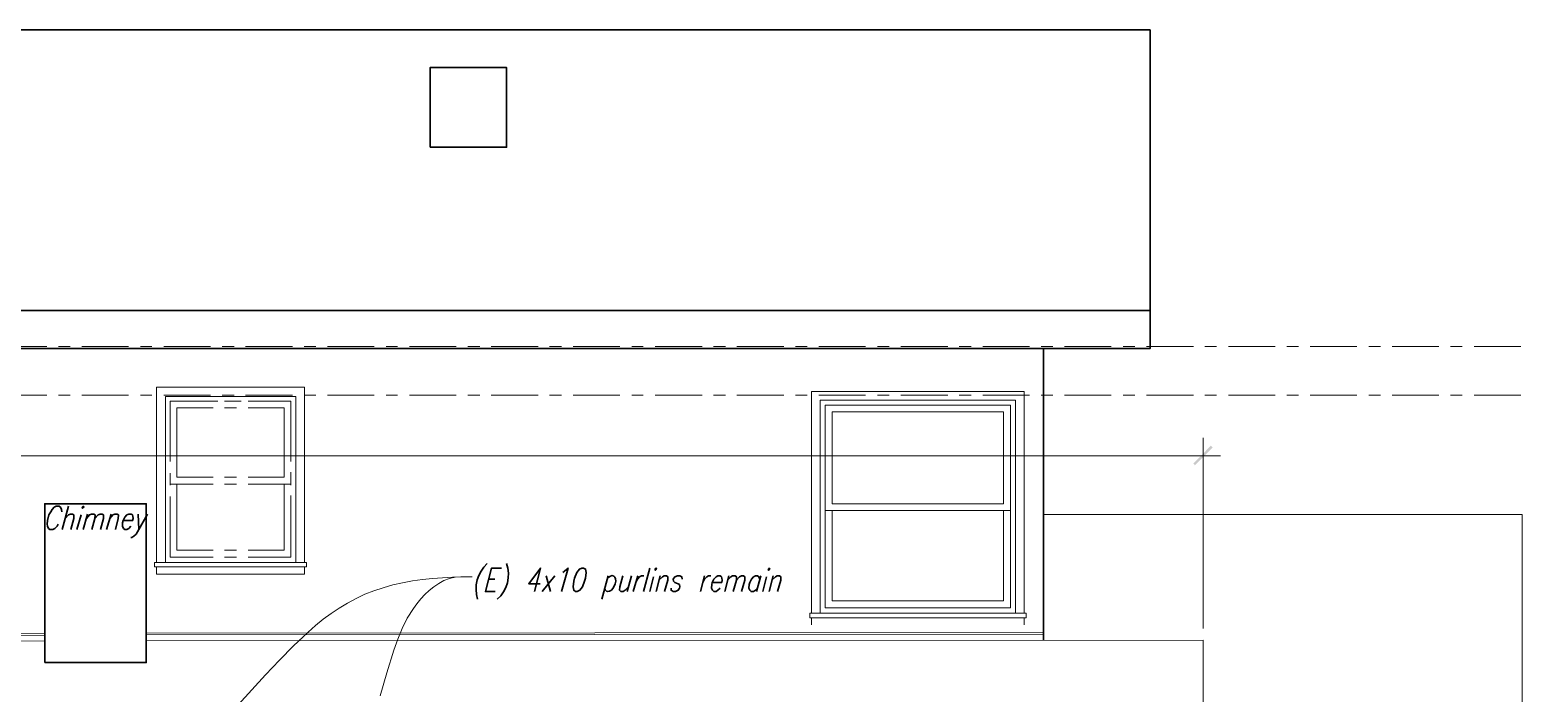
# Model space of a CAD drawing. Header units: inches. Extents: x 1543 to 43489, y -26 to 5775.
# Drawn here: x 3472 to 3870.6, y 1834.4 to 2011.6 of the extents above; entities that cross this region are included whole.
import ezdxf

# ---------------------------------------------------------------- set-up
doc = ezdxf.new("R2010")
doc.units = ezdxf.units.IN
doc.header["$LTSCALE"] = 0.5
doc.header["$MEASUREMENT"] = 0
for name, color, linetype in [('PDF_0', 7, 'Continuous'), ('PDF_A-FLOR-LEVL', 7, 'Continuous'), ('PDF_A-Window-exs', 7, 'Continuous'), ('PDF_Demo-section', 7, 'Continuous'), ('PDF_Dim48', 7, 'Continuous'), ('PDF_I-WALL', 7, 'Continuous'), ('PDF_Layer1', 7, 'Continuous'), ('PDF_Layer3', 7, 'Continuous'), ('PDF_Layer30', 7, 'Continuous'), ('PDF_LEADER', 7, 'Continuous'), ('PDF_TEXT3', 7, 'Continuous')]:
    doc.layers.add(name, color=color, linetype=linetype)

msp = doc.modelspace()

# ---------------------------------------------------------------- linework, layer by layer
at = {"layer": 'PDF_0', "transparency": 33554559}
for points in [[(3782.79, 1895.77), (3783.21, 1895.27), (3787.46, 1900.52)], [(3783.21, 1895.27), (3787.46, 1900.52), (3787.96, 1900.02)]]:
    msp.add_solid(points, dxfattribs=at)
at = {"layer": 'PDF_A-FLOR-LEVL', "lineweight": 20}
for points in [[(3463.95, 1927.04), (3476.46, 1927.04)], [(3479.63, 1927.04), (3482.72, 1927.04)], [(3485.89, 1927.04), (3498.32, 1927.04)], [(3501.48, 1927.04), (3504.57, 1927.04)], [(3507.74, 1927.04), (3520.25, 1927.04)], [(3523.34, 1927.04), (3526.5, 1927.04)], [(3529.59, 1927.04), (3542.1, 1927.04)], [(3545.27, 1927.04), (3548.36, 1927.04)], [(3551.52, 1927.04), (3563.95, 1927.04)], [(3567.12, 1927.04), (3570.21, 1927.04)], [(3573.38, 1927.04), (3585.89, 1927.04)], [(3588.97, 1927.04), (3592.14, 1927.04)], [(3595.23, 1927.04), (3607.74, 1927.04)], [(3610.82, 1927.04), (3613.99, 1927.04)], [(3617.08, 1927.04), (3629.59, 1927.04)], [(3632.76, 1927.04), (3635.84, 1927.04)], [(3639.01, 1927.04), (3651.52, 1927.04)], [(3654.61, 1927.04), (3657.78, 1927.04)], [(3660.86, 1927.04), (3673.37, 1927.04)], [(3676.46, 1927.04), (3679.63, 1927.04)], [(3682.71, 1927.04), (3695.22, 1927.04)], [(3698.39, 1927.04), (3701.48, 1927.04)], [(3704.65, 1927.04), (3717.16, 1927.04)], [(3720.24, 1927.04), (3723.41, 1927.04)], [(3726.5, 1927.04), (3739.01, 1927.04)], [(3742.09, 1927.04), (3745.26, 1927.04)], [(3748.35, 1927.04), (3760.86, 1927.04)], [(3764.03, 1927.04), (3767.11, 1927.04)], [(3770.28, 1927.04), (3782.79, 1927.04)], [(3785.88, 1927.04), (3788.96, 1927.04)], [(3792.13, 1927.04), (3804.64, 1927.04)], [(3807.73, 1927.04), (3810.9, 1927.04)], [(3813.98, 1927.04), (3826.49, 1927.04)], [(3829.66, 1927.04), (3832.75, 1927.04)], [(3835.92, 1927.04), (3848.35, 1927.04)], [(3851.51, 1927.04), (3854.6, 1927.04)], [(3857.77, 1927.04), (3870.28, 1927.04)]]:
    msp.add_lwpolyline(points, dxfattribs=at)
for points in [[(3476.46, 1914.03), (3463.95, 1914.03)], [(3482.72, 1914.03), (3479.63, 1914.03)], [(3498.32, 1914.03), (3485.89, 1914.03)], [(3504.57, 1914.03), (3501.48, 1914.03)], [(3520.25, 1914.03), (3507.74, 1914.03)], [(3526.5, 1914.03), (3523.34, 1914.03)], [(3542.1, 1914.03), (3529.59, 1914.03)], [(3548.36, 1914.03), (3545.27, 1914.03)], [(3563.95, 1914.03), (3551.52, 1914.03)], [(3570.21, 1914.03), (3567.12, 1914.03)], [(3585.89, 1914.03), (3573.38, 1914.03)], [(3592.14, 1914.03), (3588.97, 1914.03)], [(3607.74, 1914.03), (3595.23, 1914.03)], [(3613.99, 1914.03), (3610.82, 1914.03)], [(3629.59, 1914.03), (3617.08, 1914.03)], [(3635.84, 1914.03), (3632.76, 1914.03)], [(3651.52, 1914.03), (3639.01, 1914.03)], [(3657.78, 1914.03), (3654.61, 1914.03)], [(3673.37, 1914.03), (3660.86, 1914.03)], [(3679.63, 1914.03), (3676.46, 1914.03)], [(3695.22, 1914.03), (3682.71, 1914.03)], [(3701.48, 1914.03), (3698.39, 1914.03)], [(3717.16, 1914.03), (3704.65, 1914.03)], [(3723.41, 1914.03), (3720.24, 1914.03)], [(3739.01, 1914.03), (3726.5, 1914.03)], [(3745.26, 1914.03), (3742.09, 1914.03)], [(3760.86, 1914.03), (3748.35, 1914.03)], [(3767.11, 1914.03), (3764.03, 1914.03)], [(3782.79, 1914.03), (3770.28, 1914.03)], [(3788.96, 1914.03), (3785.88, 1914.03)], [(3804.64, 1914.03), (3792.13, 1914.03)], [(3810.9, 1914.03), (3807.73, 1914.03)], [(3826.49, 1914.03), (3813.98, 1914.03)], [(3832.75, 1914.03), (3829.66, 1914.03)], [(3848.35, 1914.03), (3835.92, 1914.03)], [(3854.6, 1914.03), (3851.51, 1914.03)], [(3870.28, 1914.03), (3857.77, 1914.03)]]:
    msp.add_lwpolyline(points, close=True, dxfattribs=at)
at = {"layer": 'PDF_A-Window-exs', "lineweight": 9}
for points in [[(3684.46, 1911.36), (3684.46, 1857.24), (3733.92, 1857.24), (3733.92, 1911.36)], [(3686.3, 1909.53), (3686.3, 1885.01), (3732.09, 1885.01), (3732.09, 1909.53)]]:
    msp.add_lwpolyline(points, close=True, dxfattribs=at)
for points in [[(3687.05, 1911.36), (3733.92, 1911.36), (3733.92, 1857.74)], [(3733.92, 1883.18), (3684.46, 1883.18)], [(3686.3, 1883.18), (3686.3, 1859.07), (3732.09, 1859.07), (3732.09, 1883.18)]]:
    msp.add_lwpolyline(points, dxfattribs=at)
at = {"layer": 'PDF_Demo-section', "lineweight": 9}
for points in [[(3520.92, 1912.45), (3509.41, 1912.45), (3509.41, 1896.27)], [(3520.92, 1910.61), (3511.24, 1910.61), (3511.24, 1892.1), (3520.92, 1892.1)], [(3511.99, 1912.45), (3522.17, 1912.45)], [(3527.17, 1912.45), (3524, 1912.45)], [(3527.17, 1910.61), (3524, 1910.61)], [(3525.34, 1912.45), (3528.42, 1912.45)], [(3541.68, 1896.27), (3541.68, 1912.45), (3530.26, 1912.45)], [(3530.26, 1892.1), (3539.93, 1892.1), (3539.93, 1910.61), (3530.26, 1910.61)], [(3531.59, 1912.45), (3541.68, 1912.45), (3541.68, 1896.52)], [(3509.41, 1893.18), (3509.41, 1890.01)], [(3520.92, 1890.26), (3509.41, 1890.26)], [(3511.24, 1890.26), (3511.24, 1872.58), (3520.92, 1872.58)], [(3524, 1892.1), (3527.17, 1892.1)], [(3527.17, 1890.26), (3524, 1890.26)], [(3541.68, 1893.43), (3541.68, 1890.26), (3530.26, 1890.26)], [(3530.26, 1872.58), (3539.93, 1872.58), (3539.93, 1890.26)], [(3541.68, 1890.01), (3541.68, 1893.18)], [(3509.41, 1886.93), (3509.41, 1870.75), (3520.92, 1870.75)], [(3530.26, 1870.75), (3541.68, 1870.75), (3541.68, 1886.93)], [(3541.68, 1887.18), (3541.68, 1871.25)], [(3524, 1872.58), (3527.17, 1872.58)], [(3524, 1870.75), (3527.17, 1870.75)]]:
    msp.add_lwpolyline(points, dxfattribs=at)
at = {"layer": 'PDF_Dim48', "lineweight": 20}
for points in [[(3785.38, 1851.73), (3785.38, 1902.61)], [(3790.05, 1897.85), (3264.88, 1897.85)]]:
    msp.add_lwpolyline(points, dxfattribs=at)
at = {"layer": 'PDF_I-WALL', "lineweight": 30}
for points in [[(3578.88, 1980.25), (3599.31, 1980.25), (3599.31, 2001.52), (3578.88, 2001.52)], [(3475.96, 1842.56), (3503.07, 1842.56), (3503.07, 1885.01), (3475.96, 1885.01)]]:
    msp.add_lwpolyline(points, close=True, dxfattribs=at)
at = {"layer": 'PDF_Layer1', "lineweight": 20}
for points in [[(3545.35, 1869.33), (3545.35, 1916.12), (3505.82, 1916.12), (3505.82, 1869.33)], [(3737.59, 1855.82), (3737.59, 1915.03), (3680.79, 1915.03), (3680.79, 1855.82)], [(3505.82, 1868.16), (3505.82, 1866.16), (3545.35, 1866.16), (3545.35, 1868.16)], [(3680.79, 1854.57), (3680.79, 1852.65)], [(3737.59, 1852.65), (3737.59, 1854.57)]]:
    msp.add_lwpolyline(points, dxfattribs=at)
for points in [[(3543.02, 1869.33), (3543.02, 1913.7), (3508.16, 1913.7), (3508.16, 1869.33), (3508.16, 1913.7), (3543.02, 1913.7)], [(3735.25, 1855.82), (3735.25, 1912.7), (3683.13, 1912.7), (3683.13, 1855.82), (3683.13, 1912.7), (3735.25, 1912.7)], [(3545.85, 1869.33), (3545.85, 1868.16), (3505.24, 1868.16), (3505.24, 1869.33)], [(3738.09, 1855.82), (3738.09, 1854.57), (3680.29, 1854.57), (3680.29, 1855.82)]]:
    msp.add_lwpolyline(points, close=True, dxfattribs=at)
at = {"layer": 'PDF_Layer3', "lineweight": 35}
msp.add_lwpolyline([(3264.63, 1926.46), (3264.63, 2011.61), (3771.2, 2011.61), (3771.2, 1926.46), (3475.96, 1926.46)], close=True, dxfattribs=at)
for points in [[(3264.63, 1936.63), (3475.96, 1936.63), (3771.2, 1936.63)], [(3742.76, 1926.46), (3742.76, 1867.25), (3742.76, 1848.56)]]:
    msp.add_lwpolyline(points, dxfattribs=at)
at = {"layer": 'PDF_Layer30', "lineweight": 13}
for points in [[(3842.76, 1823.21), (3870.61, 1823.21), (3870.61, 1882.17), (3742.76, 1882.17)], [(3300.07, 1850.32), (3475.96, 1850.48)], [(3300.07, 1849.82), (3475.96, 1849.9)], [(3503.07, 1850.48), (3742.76, 1850.65)], [(3503.07, 1849.98), (3742.76, 1850.15)], [(3271.38, 1825.55), (3271.38, 1848.23), (3475.96, 1848.4)], [(3503.07, 1848.4), (3785.38, 1848.56), (3785.38, 1825.71)]]:
    msp.add_lwpolyline(points, dxfattribs=at)
at = {"layer": 'PDF_LEADER', "lineweight": 20}
msp.add_lwpolyline([(3565.54, 1833.72), (3567.37, 1839.81), (3569.21, 1845.9), (3570.29, 1848.81), (3571.46, 1851.65), (3572.79, 1854.49), (3574.46, 1857.07), (3575.38, 1858.32), (3576.38, 1859.57), (3577.46, 1860.74), (3578.63, 1861.82), (3579.88, 1862.83), (3581.22, 1863.74), (3582.55, 1864.49), (3584.05, 1865.08), (3585.55, 1865.41), (3587.05, 1865.49), (3590.14, 1865.49), (3584.88, 1865.41), (3579.55, 1865.08), (3576.88, 1864.74), (3574.21, 1864.41), (3571.54, 1863.91), (3568.96, 1863.33), (3566.37, 1862.58), (3563.87, 1861.74), (3561.45, 1860.82), (3559.11, 1859.74), (3556.78, 1858.49), (3554.61, 1857.15), (3552.44, 1855.65), (3550.36, 1854.15), (3548.27, 1852.48), (3546.27, 1850.73), (3542.43, 1847.06), (3538.68, 1843.23), (3534.93, 1839.31), (3527.59, 1831.3)], dxfattribs=at)
at = {"layer": 'PDF_TEXT3', "lineweight": 35}
for points in [[(3480.47, 1882.84), (3480.38, 1883.51), (3480.13, 1884.09), (3479.8, 1884.34), (3478.97, 1884.34), (3478.47, 1884.09), (3477.88, 1883.51), (3477.55, 1882.84), (3477.05, 1882.01), (3476.71, 1880.51), (3476.63, 1879.59), (3476.71, 1879.01), (3476.97, 1878.42), (3477.3, 1878.09), (3478.13, 1878.09), (3478.63, 1878.42), (3479.22, 1879.01), (3479.55, 1879.59)], [(3482.3, 1884.34), (3480.63, 1878.09)], [(3481.39, 1881.09), (3482.3, 1882.01), (3482.8, 1882.26), (3483.39, 1882.26), (3483.72, 1882.01), (3483.72, 1881.09), (3482.89, 1878.09)], [(3485.64, 1882.01), (3484.55, 1878.09)], [(3487.39, 1882.26), (3486.22, 1878.09)], [(3487.06, 1881.09), (3487.89, 1882.01), (3488.39, 1882.26), (3489.06, 1882.26), (3489.39, 1882.01), (3489.31, 1881.09), (3488.56, 1878.09)], [(3489.31, 1881.09), (3490.23, 1882.01), (3490.73, 1882.26), (3491.31, 1882.26), (3491.64, 1882.01), (3491.64, 1881.09), (3490.81, 1878.09)], [(3493.65, 1882.26), (3492.48, 1878.09)], [(3493.31, 1881.09), (3494.15, 1882.01), (3494.65, 1882.26), (3495.31, 1882.26), (3495.65, 1882.01), (3495.56, 1881.09), (3494.81, 1878.09)], [(3496.9, 1880.51), (3499.4, 1880.51), (3499.57, 1881.09), (3499.48, 1881.67), (3499.4, 1882.01), (3499.07, 1882.26), (3498.4, 1882.26), (3497.9, 1882.01), (3497.31, 1881.42), (3496.9, 1880.51), (3496.73, 1879.92), (3496.73, 1879.01), (3496.98, 1878.42), (3497.31, 1878.09), (3497.9, 1878.09), (3498.4, 1878.42), (3498.98, 1879.01)], [(3500.9, 1882.26), (3501.07, 1878.09), (3503.4, 1882.26)], [(3501.07, 1878.09), (3500.32, 1876.92), (3499.73, 1876.34), (3499.23, 1876), (3498.98, 1876)], [(3596.31, 1861.57), (3593.64, 1861.57), (3595.31, 1867.83), (3597.98, 1867.83)], [(3606.74, 1861.57), (3608.4, 1867.83), (3605.23, 1863.66), (3608.32, 1863.66)], [(3612.24, 1865.74), (3608.82, 1861.57)], [(3609.9, 1865.74), (3611.07, 1861.57)], [(3614.32, 1866.66), (3614.83, 1867), (3615.74, 1867.83), (3613.99, 1861.57)], [(3626.42, 1865.74), (3624.75, 1859.49)], [(3630.34, 1865.74), (3629.59, 1862.83), (3629.5, 1861.91), (3629.84, 1861.57), (3630.5, 1861.57), (3631, 1861.91), (3631.84, 1862.83)], [(3632.67, 1865.74), (3631.51, 1861.57)], [(3634.34, 1865.74), (3633.17, 1861.57)], [(3633.84, 1863.99), (3634.26, 1864.91), (3634.84, 1865.49), (3635.34, 1865.74), (3636.01, 1865.74)], [(3637.59, 1867.83), (3635.93, 1861.57)], [(3640.35, 1865.74), (3639.26, 1861.57)], [(3640.01, 1864.58), (3640.93, 1865.49), (3641.43, 1865.74), (3642.01, 1865.74), (3642.35, 1865.49), (3642.35, 1864.58), (3641.51, 1861.57)], [(3646.18, 1864.91), (3646.1, 1865.49), (3645.6, 1865.74), (3644.93, 1865.74), (3644.27, 1865.49), (3643.85, 1864.91), (3643.93, 1864.33), (3644.27, 1863.99), (3645.18, 1863.66), (3645.52, 1863.41), (3645.6, 1862.83), (3645.52, 1862.49), (3645.18, 1861.91), (3644.43, 1861.57), (3643.85, 1861.57), (3643.26, 1861.91), (3643.26, 1862.49)], [(3652.19, 1865.74), (3651.1, 1861.57)], [(3651.77, 1863.99), (3652.19, 1864.91), (3652.77, 1865.49), (3653.27, 1865.74), (3653.86, 1865.74)], [(3654.27, 1863.99), (3656.78, 1863.99), (3656.94, 1864.58), (3656.86, 1865.16), (3656.69, 1865.49), (3656.36, 1865.74), (3655.77, 1865.74), (3655.27, 1865.49), (3654.69, 1864.91), (3654.27, 1863.99), (3654.11, 1863.41), (3654.02, 1862.49), (3654.36, 1861.91), (3654.69, 1861.57), (3655.27, 1861.57), (3655.77, 1861.91), (3656.36, 1862.49)], [(3658.69, 1865.74), (3657.61, 1861.57)], [(3658.36, 1864.58), (3659.19, 1865.49), (3659.69, 1865.74), (3660.36, 1865.74), (3660.7, 1865.49), (3660.7, 1864.58), (3659.86, 1861.57)], [(3660.7, 1864.58), (3661.53, 1865.49), (3662.03, 1865.74), (3662.61, 1865.74), (3662.95, 1865.49), (3662.95, 1864.58), (3662.11, 1861.57)], [(3666.95, 1864.91), (3666.7, 1865.49), (3666.37, 1865.74), (3665.78, 1865.74), (3665.28, 1865.49), (3664.7, 1864.91), (3664.28, 1863.99), (3664.11, 1863.41), (3664.03, 1862.49), (3664.28, 1861.91), (3664.62, 1861.57), (3665.28, 1861.57), (3665.78, 1861.91), (3666.37, 1862.49)], [(3667.2, 1865.74), (3666.12, 1861.57)], [(3670.54, 1865.74), (3669.45, 1861.57)], [(3670.2, 1864.58), (3671.12, 1865.49), (3671.62, 1865.74), (3672.2, 1865.74), (3672.54, 1865.49), (3672.54, 1864.58), (3671.7, 1861.57)], [(3594.48, 1864.91), (3596.14, 1864.91)], [(3638.59, 1865.49), (3637.59, 1861.57)], [(3668.79, 1865.49), (3667.78, 1861.57)]]:
    msp.add_lwpolyline(points, dxfattribs=at)
for points in [[(3485.97, 1884.09), (3486.06, 1883.76), (3486.39, 1884.09), (3486.22, 1884.34)], [(3619.41, 1867.83), (3618.75, 1867.58), (3618.08, 1866.66), (3617.49, 1865.16), (3617.24, 1864.33), (3617.08, 1862.83), (3617.24, 1861.91), (3617.74, 1861.57), (3618.16, 1861.57), (3618.91, 1861.91), (3619.58, 1862.83), (3620.16, 1864.33), (3620.41, 1865.16), (3620.58, 1866.66), (3620.41, 1867.58), (3619.83, 1867.83)], [(3638.93, 1867.58), (3639.09, 1867.25), (3639.34, 1867.58), (3639.26, 1867.83)], [(3669.2, 1867.58), (3669.29, 1867.25), (3669.62, 1867.58), (3669.45, 1867.83)]]:
    msp.add_lwpolyline(points, close=True, dxfattribs=at)
for centre, radius, start, end in [((3600.58, 1862.2), 9.43, 133.1147, 196.7126), ((3590.96, 1866.14), 8.86, 311.3678, 19.3905)]:
    msp.add_arc(centre, radius, start, end, dxfattribs=at)
msp.add_ellipse((3626.97, 1863.68), major_axis=(0.89, 2.06), ratio=0.585079, start_param=2.41401, end_param=7.483436, dxfattribs=at)

doc.saveas('drawing.dxf')
